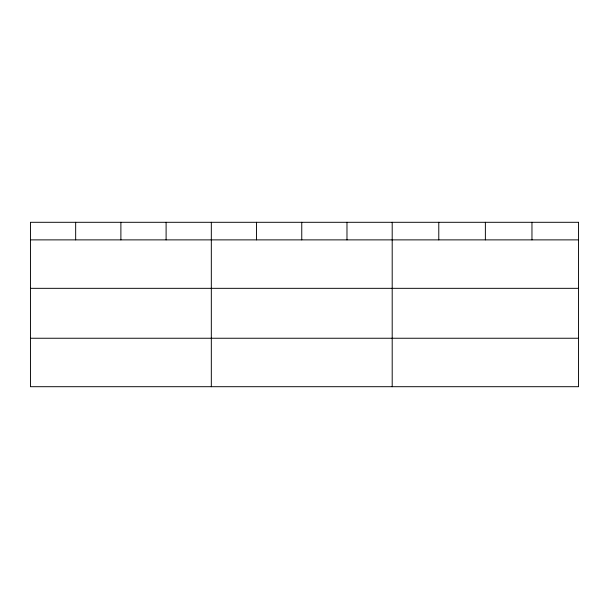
<?xml version="1.0" encoding="UTF-8"?>
<svg xmlns="http://www.w3.org/2000/svg" width="609" height="609" viewBox="0 0 609 609"><rect width="100%" height="100%" fill="white"/><g stroke="black" fill="none" stroke-linecap="round" stroke-linejoin="round"><path stroke-width="0.91" d="M30.45 239.877L578.55 239.877M30.45 288.331L578.55 288.331M30.45 338.246L578.55 338.246M531.962 222.3L531.962 239.877M485.373 222.3L485.373 239.877M438.784 222.3L438.784 239.877M392.196 222.3L392.196 386.7M346.978 222.3L346.978 239.877M301.76 222.3L301.76 239.877M256.541 222.3L256.541 239.877M211.323 222.3L211.323 386.7M166.105 222.3L166.105 239.877M120.887 222.3L120.887 239.877M75.668 222.3L75.668 239.877M578.55 222.3L30.45 222.3L30.45 386.7L578.55 386.7L578.55 222.3"/></g></svg>
